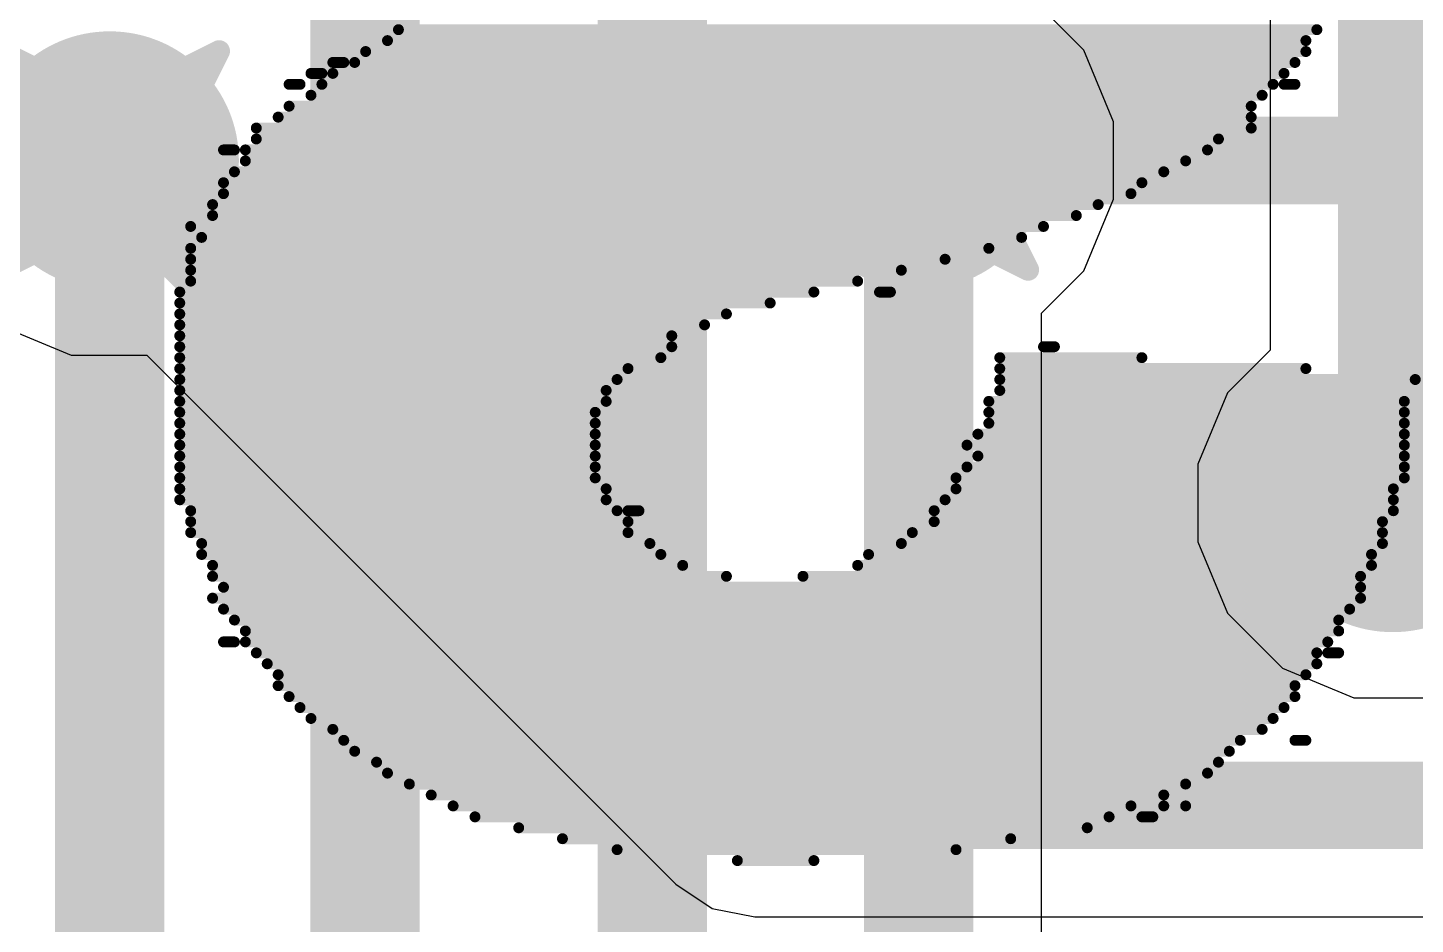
# Model space of a CAD drawing. Header units: inches. Extents: x -5 to 247, y -53 to 67.
# Drawn here: x 19.19 to 22.413, y -18.945 to -16.862 of the extents above; entities that cross this region are included whole.
import ezdxf

# ---------------------------------------------------------------- set-up
doc = ezdxf.new("R2010")
doc.units = ezdxf.units.IN
for name, color, linetype in [('Bottom Layer', 5, 'Continuous'), ('Bottom Overlay', 54, 'Continuous'), ('Drill Drawing', 1, 'Continuous'), ('Top Layer', 1, 'Continuous'), ('Via Holes', 16, 'Continuous')]:
    doc.layers.add(name, color=color, linetype=linetype)

msp = doc.modelspace()

# ---------------------------------------------------------------- hatches: boundary and pattern name
at = {"layer": 'Bottom Layer'}
h = msp.add_hatch(color=5, dxfattribs=at)
edge = h.paths.add_edge_path()
edge.add_arc((19.3802, -17.1707), 0.3, 0, 360)
h = msp.add_hatch(color=5, dxfattribs=at)
edge = h.paths.add_edge_path()
edge.add_arc((21.2598, -17.1707), 0.3, 0, 360)
h = msp.add_hatch(color=5, dxfattribs=at)
edge = h.paths.add_edge_path()
edge.add_arc((22.3607, -17.9665), 0.3, 0, 360)
at = {"layer": 'Top Layer'}
h = msp.add_hatch(color=1, dxfattribs=at)
edge = h.paths.add_edge_path()
edge.add_arc((19.3802, -17.1707), 0.3, 0, 360)
h = msp.add_hatch(color=1, dxfattribs=at)
edge = h.paths.add_edge_path()
edge.add_arc((21.2598, -17.1707), 0.3, 0, 360)
h = msp.add_hatch(color=1, dxfattribs=at)
edge = h.paths.add_edge_path()
edge.add_arc((22.3607, -17.9665), 0.3, 0, 360)
at = {"layer": 'Via Holes'}
h = msp.add_hatch(color=7, dxfattribs=at)
edge = h.paths.add_edge_path()
edge.add_arc((19.3802, -17.1707), 0.15, 0, 360)
h = msp.add_hatch(color=7, dxfattribs=at)
edge = h.paths.add_edge_path()
edge.add_arc((21.2598, -17.1707), 0.15, 0, 360)
h = msp.add_hatch(color=7, dxfattribs=at)
edge = h.paths.add_edge_path()
edge.add_arc((22.3607, -17.9665), 0.15, 0, 360)

# ---------------------------------------------------------------- linework, layer by layer
at = {"layer": 'Bottom Layer'}
for p, q in [((19.1239, -17.5542), (19.2902, -17.6231)), ((19.2902, -17.6231), (19.4664, -17.6231)), ((19.4664, -17.6231), (20.6954, -18.8521)), ((20.6954, -18.8521), (20.7794, -18.9083)), ((20.7794, -18.9083), (20.8785, -18.928)), ((20.8785, -18.928), (27.3733, -18.928))]:
    msp.add_line(p, q, dxfattribs=at)
at = {"layer": 'Bottom Layer', "const_width": 0.2032}
for points in [[(19.3802, -17.1707), (20.8785, -18.669)], [(21.2598, -17.1707), (26.9503, -17.1707)], [(22.3607, -17.9665), (22.3774, -17.9832)], [(22.3774, -17.9832), (27.0817, -17.9832)], [(20.8785, -18.669), (27.3733, -18.669)]]:
    msp.add_lwpolyline(points, dxfattribs=at)
at = {"layer": 'Bottom Layer', "const_width": 0.1016}
for points in [[(19.3294, -17.1707, 1), (19.431, -17.1707, 1)], [(21.209, -17.1707, 1), (21.3106, -17.1707, 1)], [(22.3099, -17.9665, 1), (22.4115, -17.9665, 1)], [(22.3266, -17.9832, 1), (22.4282, -17.9832, 1)], [(22.3266, -17.9832, 1), (22.4282, -17.9832, 1)], [(20.8277, -18.669, 1), (20.9293, -18.669, 1)], [(20.8277, -18.669, 1), (20.9293, -18.669, 1)]]:
    msp.add_lwpolyline(points, format="xyb", close=True, dxfattribs=at)
at = {"layer": 'Bottom Overlay', "const_width": 0.0254}
for points in [[(20.0509, -16.8668), (22.1845, -16.8668)], [(20.0255, -16.8922), (22.1591, -16.8922)], [(19.9747, -16.9176), (22.1591, -16.9176)], [(19.8985, -16.943), (19.9239, -16.943)], [(19.9493, -16.943), (22.1337, -16.943)], [(19.7969, -16.9938), (19.8223, -16.9938)], [(19.8477, -16.9684), (19.8731, -16.9684)], [(19.8731, -16.9938), (22.0829, -16.9938)], [(19.8985, -16.9684), (22.1083, -16.9684)], [(22.1083, -16.9938), (22.1337, -16.9938)], [(19.8477, -17.0192), (22.0575, -17.0192)], [(19.7969, -17.0446), (22.0321, -17.0446)], [(19.7207, -17.0954), (22.0321, -17.0954)], [(19.7715, -17.07), (22.0321, -17.07)], [(19.7207, -17.1208), (21.9559, -17.1208)], [(19.6445, -17.1462), (19.6699, -17.1462)], [(19.6953, -17.1462), (21.9305, -17.1462)], [(19.6953, -17.1716), (21.8797, -17.1716)], [(19.6445, -17.2224), (21.7781, -17.2224)], [(19.6699, -17.197), (21.8289, -17.197)], [(19.6445, -17.2478), (21.7527, -17.2478)], [(19.6191, -17.2732), (21.6765, -17.2732)], [(19.6191, -17.2986), (21.6257, -17.2986)], [(19.5683, -17.324), (21.5495, -17.324)], [(19.5937, -17.3494), (21.4987, -17.3494)], [(19.5683, -17.3748), (21.4225, -17.3748)], [(19.5683, -17.4002), (21.3209, -17.4002)], [(19.5683, -17.4256), (21.2193, -17.4256)], [(19.5683, -17.451), (21.1177, -17.451)], [(19.5429, -17.4764), (21.0161, -17.4764)], [(21.1685, -17.4764), (21.1939, -17.4764)], [(19.5429, -17.5018), (20.9145, -17.5018)], [(19.5429, -17.5272), (20.8129, -17.5272)], [(19.5429, -17.5526), (20.7621, -17.5526)], [(19.5429, -17.578), (20.6859, -17.578)], [(19.5429, -17.6034), (20.6859, -17.6034)], [(21.5495, -17.6034), (21.5749, -17.6034)], [(19.5429, -17.6288), (20.6605, -17.6288)], [(21.4479, -17.6288), (21.7781, -17.6288)], [(19.5429, -17.6542), (20.5843, -17.6542)], [(21.4479, -17.6542), (22.1591, -17.6542)], [(19.5429, -17.6796), (20.5589, -17.6796)], [(19.5429, -17.705), (20.5335, -17.705)], [(21.4479, -17.6796), (22.4131, -17.6796)], [(21.4479, -17.705), (22.4385, -17.705)], [(19.5429, -17.7304), (20.5335, -17.7304)], [(21.4225, -17.7304), (22.3877, -17.7304)], [(19.5429, -17.7558), (20.5081, -17.7558)], [(21.4225, -17.7558), (22.3877, -17.7558)], [(19.5429, -17.7812), (20.5081, -17.7812)], [(21.4225, -17.7812), (22.3877, -17.7812)], [(19.5429, -17.8066), (20.5081, -17.8066)], [(19.5429, -17.832), (20.5081, -17.832)], [(21.3717, -17.832), (22.3877, -17.832)], [(21.3971, -17.8066), (22.3877, -17.8066)], [(19.5429, -17.8574), (20.5081, -17.8574)], [(21.3971, -17.8574), (22.3877, -17.8574)], [(19.5429, -17.8828), (20.5081, -17.8828)], [(21.3717, -17.8828), (22.3877, -17.8828)], [(19.5429, -17.9082), (20.5081, -17.9082)], [(19.5429, -17.9336), (20.5335, -17.9336)], [(21.3463, -17.9082), (22.3877, -17.9082)], [(21.3463, -17.9336), (22.3623, -17.9336)], [(19.5429, -17.959), (20.5335, -17.959)], [(21.3209, -17.959), (22.3623, -17.959)], [(19.5683, -17.9844), (20.5589, -17.9844)], [(20.5843, -17.9844), (20.6097, -17.9844)], [(21.2955, -17.9844), (22.3623, -17.9844)], [(19.5683, -18.0098), (20.5843, -18.0098)], [(21.2955, -18.0098), (22.3369, -18.0098)], [(19.5683, -18.0352), (20.5843, -18.0352)], [(19.5937, -18.0606), (20.6351, -18.0606)], [(21.2193, -18.0606), (22.3369, -18.0606)], [(21.2447, -18.0352), (22.3369, -18.0352)], [(19.5937, -18.086), (20.6605, -18.086)], [(21.1431, -18.086), (22.3115, -18.086)], [(19.6191, -18.1114), (20.7113, -18.1114)], [(21.1177, -18.1114), (22.3115, -18.1114)], [(19.6191, -18.1368), (20.8129, -18.1368)], [(20.9907, -18.1368), (22.2861, -18.1368)], [(19.6191, -18.1876), (22.2861, -18.1876)], [(19.6445, -18.1622), (22.2861, -18.1622)], [(19.6445, -18.213), (22.2607, -18.213)], [(19.6699, -18.2384), (22.2353, -18.2384)], [(19.6445, -18.2892), (19.6699, -18.2892)], [(19.6953, -18.2638), (22.2353, -18.2638)], [(19.6953, -18.2892), (22.2099, -18.2892)], [(19.7207, -18.3146), (22.1845, -18.3146)], [(22.2099, -18.3146), (22.2353, -18.3146)], [(19.7461, -18.34), (22.1845, -18.34)], [(19.7715, -18.3654), (22.1591, -18.3654)], [(19.7715, -18.3908), (22.1337, -18.3908)], [(19.7969, -18.4162), (22.1337, -18.4162)], [(19.8223, -18.4416), (22.1083, -18.4416)], [(19.8477, -18.467), (22.0829, -18.467)], [(19.8985, -18.4924), (22.0575, -18.4924)], [(19.9239, -18.5178), (22.0067, -18.5178)], [(19.9493, -18.5432), (21.9813, -18.5432)], [(22.1337, -18.5178), (22.1591, -18.5178)], [(20.0001, -18.5686), (21.9559, -18.5686)], [(20.0255, -18.594), (21.9305, -18.594)], [(20.0763, -18.6194), (21.8797, -18.6194)], [(20.1271, -18.6448), (21.8289, -18.6448)], [(20.1779, -18.6702), (21.7527, -18.6702)], [(21.8289, -18.6702), (21.8797, -18.6702)], [(20.2287, -18.6956), (21.7019, -18.6956)], [(21.7781, -18.6956), (21.8035, -18.6956)], [(20.3303, -18.721), (21.6511, -18.721)], [(20.4319, -18.7464), (21.4733, -18.7464)], [(20.5589, -18.7718), (21.3463, -18.7718)], [(20.8383, -18.7972), (21.0161, -18.7972)]]:
    msp.add_lwpolyline(points, dxfattribs=at)
at = {"layer": 'Bottom Overlay', "const_width": 0.0127}
for points in [[(20.0445, -16.8668, 1), (20.0572, -16.8668, 1)], [(22.1781, -16.8668, 1), (22.1908, -16.8668, 1)], [(20.0191, -16.8922, 1), (20.0318, -16.8922, 1)], [(22.1527, -16.8922, 1), (22.1654, -16.8922, 1)], [(19.9683, -16.9176, 1), (19.981, -16.9176, 1)], [(22.1527, -16.9176, 1), (22.1654, -16.9176, 1)], [(19.8921, -16.943, 1), (19.9048, -16.943, 1)], [(19.9175, -16.943, 1), (19.9302, -16.943, 1)], [(19.9429, -16.943, 1), (19.9556, -16.943, 1)], [(22.1273, -16.943, 1), (22.14, -16.943, 1)], [(19.7905, -16.9938, 1), (19.8032, -16.9938, 1)], [(19.8159, -16.9938, 1), (19.8286, -16.9938, 1)], [(19.8413, -16.9684, 1), (19.854, -16.9684, 1)], [(19.8667, -16.9684, 1), (19.8794, -16.9684, 1)], [(19.8667, -16.9938, 1), (19.8794, -16.9938, 1)], [(19.8921, -16.9684, 1), (19.9048, -16.9684, 1)], [(22.0765, -16.9938, 1), (22.0892, -16.9938, 1)], [(22.1019, -16.9684, 1), (22.1146, -16.9684, 1)], [(22.1019, -16.9938, 1), (22.1146, -16.9938, 1)], [(22.1273, -16.9938, 1), (22.14, -16.9938, 1)], [(19.8413, -17.0192, 1), (19.854, -17.0192, 1)], [(22.0511, -17.0192, 1), (22.0638, -17.0192, 1)], [(19.7905, -17.0446, 1), (19.8032, -17.0446, 1)], [(22.0257, -17.0446, 1), (22.0384, -17.0446, 1)], [(19.7143, -17.0954, 1), (19.727, -17.0954, 1)], [(19.7651, -17.07, 1), (19.7778, -17.07, 1)], [(22.0257, -17.07, 1), (22.0384, -17.07, 1)], [(22.0257, -17.0954, 1), (22.0384, -17.0954, 1)], [(19.7143, -17.1208, 1), (19.727, -17.1208, 1)], [(21.9495, -17.1208, 1), (21.9622, -17.1208, 1)], [(19.6381, -17.1462, 1), (19.6508, -17.1462, 1)], [(19.6635, -17.1462, 1), (19.6762, -17.1462, 1)], [(19.6889, -17.1462, 1), (19.7016, -17.1462, 1)], [(21.9241, -17.1462, 1), (21.9368, -17.1462, 1)], [(19.6889, -17.1716, 1), (19.7016, -17.1716, 1)], [(21.8733, -17.1716, 1), (21.886, -17.1716, 1)], [(19.6381, -17.2224, 1), (19.6508, -17.2224, 1)], [(19.6635, -17.197, 1), (19.6762, -17.197, 1)], [(21.7717, -17.2224, 1), (21.7844, -17.2224, 1)], [(21.8225, -17.197, 1), (21.8352, -17.197, 1)], [(19.6381, -17.2478, 1), (19.6508, -17.2478, 1)], [(21.7463, -17.2478, 1), (21.759, -17.2478, 1)], [(19.6127, -17.2732, 1), (19.6254, -17.2732, 1)], [(21.6701, -17.2732, 1), (21.6828, -17.2732, 1)], [(19.6127, -17.2986, 1), (19.6254, -17.2986, 1)], [(21.6193, -17.2986, 1), (21.632, -17.2986, 1)], [(19.5619, -17.324, 1), (19.5746, -17.324, 1)], [(19.5873, -17.3494, 1), (19.6, -17.3494, 1)], [(21.4923, -17.3494, 1), (21.505, -17.3494, 1)], [(21.5431, -17.324, 1), (21.5558, -17.324, 1)], [(19.5619, -17.3748, 1), (19.5746, -17.3748, 1)], [(21.4161, -17.3748, 1), (21.4288, -17.3748, 1)], [(19.5619, -17.4002, 1), (19.5746, -17.4002, 1)], [(21.3145, -17.4002, 1), (21.3272, -17.4002, 1)], [(19.5619, -17.4256, 1), (19.5746, -17.4256, 1)], [(19.5619, -17.451, 1), (19.5746, -17.451, 1)], [(21.1113, -17.451, 1), (21.124, -17.451, 1)], [(21.2129, -17.4256, 1), (21.2256, -17.4256, 1)], [(19.5365, -17.4764, 1), (19.5492, -17.4764, 1)], [(21.0097, -17.4764, 1), (21.0224, -17.4764, 1)], [(21.1621, -17.4764, 1), (21.1748, -17.4764, 1)], [(21.1875, -17.4764, 1), (21.2002, -17.4764, 1)], [(19.5365, -17.5018, 1), (19.5492, -17.5018, 1)], [(20.9081, -17.5018, 1), (20.9208, -17.5018, 1)], [(19.5365, -17.5272, 1), (19.5492, -17.5272, 1)], [(20.8065, -17.5272, 1), (20.8192, -17.5272, 1)], [(19.5365, -17.5526, 1), (19.5492, -17.5526, 1)], [(19.5365, -17.578, 1), (19.5492, -17.578, 1)], [(20.6795, -17.578, 1), (20.6922, -17.578, 1)], [(20.7557, -17.5526, 1), (20.7684, -17.5526, 1)], [(19.5365, -17.6034, 1), (19.5492, -17.6034, 1)], [(20.6795, -17.6034, 1), (20.6922, -17.6034, 1)], [(21.5431, -17.6034, 1), (21.5558, -17.6034, 1)], [(21.5685, -17.6034, 1), (21.5812, -17.6034, 1)], [(19.5365, -17.6288, 1), (19.5492, -17.6288, 1)], [(20.6541, -17.6288, 1), (20.6668, -17.6288, 1)], [(21.4415, -17.6288, 1), (21.4542, -17.6288, 1)], [(21.7717, -17.6288, 1), (21.7844, -17.6288, 1)], [(19.5365, -17.6542, 1), (19.5492, -17.6542, 1)], [(20.5779, -17.6542, 1), (20.5906, -17.6542, 1)], [(21.4415, -17.6542, 1), (21.4542, -17.6542, 1)], [(22.1527, -17.6542, 1), (22.1654, -17.6542, 1)], [(19.5365, -17.6796, 1), (19.5492, -17.6796, 1)], [(19.5365, -17.705, 1), (19.5492, -17.705, 1)], [(20.5271, -17.705, 1), (20.5398, -17.705, 1)], [(20.5525, -17.6796, 1), (20.5652, -17.6796, 1)], [(21.4415, -17.6796, 1), (21.4542, -17.6796, 1)], [(21.4415, -17.705, 1), (21.4542, -17.705, 1)], [(22.4067, -17.6796, 1), (22.4194, -17.6796, 1)], [(19.5365, -17.7304, 1), (19.5492, -17.7304, 1)], [(20.5271, -17.7304, 1), (20.5398, -17.7304, 1)], [(21.4161, -17.7304, 1), (21.4288, -17.7304, 1)], [(22.3813, -17.7304, 1), (22.394, -17.7304, 1)], [(19.5365, -17.7558, 1), (19.5492, -17.7558, 1)], [(20.5017, -17.7558, 1), (20.5144, -17.7558, 1)], [(21.4161, -17.7558, 1), (21.4288, -17.7558, 1)], [(22.3813, -17.7558, 1), (22.394, -17.7558, 1)], [(19.5365, -17.7812, 1), (19.5492, -17.7812, 1)], [(20.5017, -17.7812, 1), (20.5144, -17.7812, 1)], [(21.4161, -17.7812, 1), (21.4288, -17.7812, 1)], [(22.3813, -17.7812, 1), (22.394, -17.7812, 1)], [(19.5365, -17.8066, 1), (19.5492, -17.8066, 1)], [(19.5365, -17.832, 1), (19.5492, -17.832, 1)], [(20.5017, -17.8066, 1), (20.5144, -17.8066, 1)], [(20.5017, -17.832, 1), (20.5144, -17.832, 1)], [(21.3653, -17.832, 1), (21.378, -17.832, 1)], [(21.3907, -17.8066, 1), (21.4034, -17.8066, 1)], [(22.3813, -17.8066, 1), (22.394, -17.8066, 1)], [(22.3813, -17.832, 1), (22.394, -17.832, 1)], [(19.5365, -17.8574, 1), (19.5492, -17.8574, 1)], [(20.5017, -17.8574, 1), (20.5144, -17.8574, 1)], [(21.3907, -17.8574, 1), (21.4034, -17.8574, 1)], [(22.3813, -17.8574, 1), (22.394, -17.8574, 1)], [(19.5365, -17.8828, 1), (19.5492, -17.8828, 1)], [(20.5017, -17.8828, 1), (20.5144, -17.8828, 1)], [(21.3653, -17.8828, 1), (21.378, -17.8828, 1)], [(22.3813, -17.8828, 1), (22.394, -17.8828, 1)], [(19.5365, -17.9082, 1), (19.5492, -17.9082, 1)], [(19.5365, -17.9336, 1), (19.5492, -17.9336, 1)], [(20.5017, -17.9082, 1), (20.5144, -17.9082, 1)], [(20.5271, -17.9336, 1), (20.5398, -17.9336, 1)], [(21.3399, -17.9082, 1), (21.3526, -17.9082, 1)], [(21.3399, -17.9336, 1), (21.3526, -17.9336, 1)], [(22.3559, -17.9336, 1), (22.3686, -17.9336, 1)], [(22.3813, -17.9082, 1), (22.394, -17.9082, 1)], [(19.5365, -17.959, 1), (19.5492, -17.959, 1)], [(20.5271, -17.959, 1), (20.5398, -17.959, 1)], [(21.3145, -17.959, 1), (21.3272, -17.959, 1)], [(22.3559, -17.959, 1), (22.3686, -17.959, 1)], [(19.5619, -17.9844, 1), (19.5746, -17.9844, 1)], [(20.5525, -17.9844, 1), (20.5652, -17.9844, 1)], [(20.5779, -17.9844, 1), (20.5906, -17.9844, 1)], [(20.6033, -17.9844, 1), (20.616, -17.9844, 1)], [(21.2891, -17.9844, 1), (21.3018, -17.9844, 1)], [(22.3559, -17.9844, 1), (22.3686, -17.9844, 1)], [(19.5619, -18.0098, 1), (19.5746, -18.0098, 1)], [(20.5779, -18.0098, 1), (20.5906, -18.0098, 1)], [(21.2891, -18.0098, 1), (21.3018, -18.0098, 1)], [(22.3305, -18.0098, 1), (22.3432, -18.0098, 1)], [(19.5619, -18.0352, 1), (19.5746, -18.0352, 1)], [(19.5873, -18.0606, 1), (19.6, -18.0606, 1)], [(20.5779, -18.0352, 1), (20.5906, -18.0352, 1)], [(20.6287, -18.0606, 1), (20.6414, -18.0606, 1)], [(21.2129, -18.0606, 1), (21.2256, -18.0606, 1)], [(21.2383, -18.0352, 1), (21.251, -18.0352, 1)], [(22.3305, -18.0352, 1), (22.3432, -18.0352, 1)], [(22.3305, -18.0606, 1), (22.3432, -18.0606, 1)], [(19.5873, -18.086, 1), (19.6, -18.086, 1)], [(20.6541, -18.086, 1), (20.6668, -18.086, 1)], [(21.1367, -18.086, 1), (21.1494, -18.086, 1)], [(22.3051, -18.086, 1), (22.3178, -18.086, 1)], [(19.6127, -18.1114, 1), (19.6254, -18.1114, 1)], [(20.7049, -18.1114, 1), (20.7176, -18.1114, 1)], [(21.1113, -18.1114, 1), (21.124, -18.1114, 1)], [(22.3051, -18.1114, 1), (22.3178, -18.1114, 1)], [(19.6127, -18.1368, 1), (19.6254, -18.1368, 1)], [(20.8065, -18.1368, 1), (20.8192, -18.1368, 1)], [(20.9843, -18.1368, 1), (20.997, -18.1368, 1)], [(22.2797, -18.1368, 1), (22.2924, -18.1368, 1)], [(19.6127, -18.1876, 1), (19.6254, -18.1876, 1)], [(19.6381, -18.1622, 1), (19.6508, -18.1622, 1)], [(22.2797, -18.1622, 1), (22.2924, -18.1622, 1)], [(22.2797, -18.1876, 1), (22.2924, -18.1876, 1)], [(19.6381, -18.213, 1), (19.6508, -18.213, 1)], [(22.2543, -18.213, 1), (22.267, -18.213, 1)], [(19.6635, -18.2384, 1), (19.6762, -18.2384, 1)], [(22.2289, -18.2384, 1), (22.2416, -18.2384, 1)], [(19.6381, -18.2892, 1), (19.6508, -18.2892, 1)], [(19.6635, -18.2892, 1), (19.6762, -18.2892, 1)], [(19.6889, -18.2638, 1), (19.7016, -18.2638, 1)], [(19.6889, -18.2892, 1), (19.7016, -18.2892, 1)], [(22.2035, -18.2892, 1), (22.2162, -18.2892, 1)], [(22.2289, -18.2638, 1), (22.2416, -18.2638, 1)], [(19.7143, -18.3146, 1), (19.727, -18.3146, 1)], [(22.1781, -18.3146, 1), (22.1908, -18.3146, 1)], [(22.2035, -18.3146, 1), (22.2162, -18.3146, 1)], [(22.2289, -18.3146, 1), (22.2416, -18.3146, 1)], [(19.7397, -18.34, 1), (19.7524, -18.34, 1)], [(22.1781, -18.34, 1), (22.1908, -18.34, 1)], [(19.7651, -18.3654, 1), (19.7778, -18.3654, 1)], [(22.1527, -18.3654, 1), (22.1654, -18.3654, 1)], [(19.7651, -18.3908, 1), (19.7778, -18.3908, 1)], [(19.7905, -18.4162, 1), (19.8032, -18.4162, 1)], [(22.1273, -18.3908, 1), (22.14, -18.3908, 1)], [(22.1273, -18.4162, 1), (22.14, -18.4162, 1)], [(19.8159, -18.4416, 1), (19.8286, -18.4416, 1)], [(22.1019, -18.4416, 1), (22.1146, -18.4416, 1)], [(19.8413, -18.467, 1), (19.854, -18.467, 1)], [(22.0765, -18.467, 1), (22.0892, -18.467, 1)], [(19.8921, -18.4924, 1), (19.9048, -18.4924, 1)], [(22.0511, -18.4924, 1), (22.0638, -18.4924, 1)], [(19.9175, -18.5178, 1), (19.9302, -18.5178, 1)], [(19.9429, -18.5432, 1), (19.9556, -18.5432, 1)], [(21.9749, -18.5432, 1), (21.9876, -18.5432, 1)], [(22.0003, -18.5178, 1), (22.013, -18.5178, 1)], [(22.1273, -18.5178, 1), (22.14, -18.5178, 1)], [(22.1527, -18.5178, 1), (22.1654, -18.5178, 1)], [(19.9937, -18.5686, 1), (20.0064, -18.5686, 1)], [(21.9495, -18.5686, 1), (21.9622, -18.5686, 1)], [(20.0191, -18.594, 1), (20.0318, -18.594, 1)], [(21.9241, -18.594, 1), (21.9368, -18.594, 1)], [(20.0699, -18.6194, 1), (20.0826, -18.6194, 1)], [(21.8733, -18.6194, 1), (21.886, -18.6194, 1)], [(20.1207, -18.6448, 1), (20.1334, -18.6448, 1)], [(20.1715, -18.6702, 1), (20.1842, -18.6702, 1)], [(21.7463, -18.6702, 1), (21.759, -18.6702, 1)], [(21.8225, -18.6448, 1), (21.8352, -18.6448, 1)], [(21.8225, -18.6702, 1), (21.8352, -18.6702, 1)], [(21.8733, -18.6702, 1), (21.886, -18.6702, 1)], [(20.2223, -18.6956, 1), (20.235, -18.6956, 1)], [(21.6955, -18.6956, 1), (21.7082, -18.6956, 1)], [(21.7717, -18.6956, 1), (21.7844, -18.6956, 1)], [(21.7971, -18.6956, 1), (21.8098, -18.6956, 1)], [(20.3239, -18.721, 1), (20.3366, -18.721, 1)], [(21.6447, -18.721, 1), (21.6574, -18.721, 1)], [(20.4255, -18.7464, 1), (20.4382, -18.7464, 1)], [(20.5525, -18.7718, 1), (20.5652, -18.7718, 1)], [(21.3399, -18.7718, 1), (21.3526, -18.7718, 1)], [(21.4669, -18.7464, 1), (21.4796, -18.7464, 1)], [(20.8319, -18.7972, 1), (20.8446, -18.7972, 1)], [(21.0097, -18.7972, 1), (21.0224, -18.7972, 1)]]:
    msp.add_lwpolyline(points, format="xyb", close=True, dxfattribs=at)
at = {"layer": 'Drill Drawing', "const_width": 0.0508}
for points in [[(19.1262, -16.9167), (19.3802, -17.0437)], [(19.1262, -16.9167), (19.2532, -17.1707)], [(19.3802, -17.0437), (19.6342, -16.9167)], [(19.5072, -17.1707), (19.6342, -16.9167)], [(21.0058, -16.9167), (21.2598, -17.0437)], [(21.0058, -16.9167), (21.1328, -17.1707)], [(21.2598, -17.0437), (21.5138, -16.9167)], [(21.3868, -17.1707), (21.5138, -16.9167)], [(19.1262, -17.4247), (19.2532, -17.1707)], [(19.5072, -17.1707), (19.6342, -17.4247)], [(21.0058, -17.4247), (21.1328, -17.1707)], [(21.3868, -17.1707), (21.5138, -17.4247)], [(19.1262, -17.4247), (19.3802, -17.2977)], [(19.3802, -17.2977), (19.6342, -17.4247)], [(21.0058, -17.4247), (21.2598, -17.2977)], [(21.2598, -17.2977), (21.5138, -17.4247)], [(22.1067, -17.7125), (22.3607, -17.8395)], [(22.1067, -17.7125), (22.2337, -17.9665)], [(22.3607, -17.8395), (22.6147, -17.7125)], [(22.1067, -18.2205), (22.2337, -17.9665)], [(22.1067, -18.2205), (22.3607, -18.0935)], [(22.3607, -18.0935), (22.6147, -18.2205)]]:
    msp.add_lwpolyline(points, dxfattribs=at)
at = {"layer": 'Drill Drawing', "const_width": 0.0254}
for points in [[(19.6215, -16.9167, 1), (19.6469, -16.9167, 1)], [(19.6215, -16.9167, 1), (19.6469, -16.9167, 1)], [(20.9931, -16.9167, 1), (21.0185, -16.9167, 1)], [(20.9931, -16.9167, 1), (21.0185, -16.9167, 1)], [(21.5011, -16.9167, 1), (21.5265, -16.9167, 1)], [(21.5011, -16.9167, 1), (21.5265, -16.9167, 1)], [(19.3675, -17.0437, 1), (19.3929, -17.0437, 1)], [(19.3675, -17.0437, 1), (19.3929, -17.0437, 1)], [(21.2471, -17.0437, 1), (21.2725, -17.0437, 1)], [(21.2471, -17.0437, 1), (21.2725, -17.0437, 1)], [(19.2405, -17.1707, 1), (19.2659, -17.1707, 1)], [(19.2405, -17.1707, 1), (19.2659, -17.1707, 1)], [(19.4945, -17.1707, 1), (19.5199, -17.1707, 1)], [(19.4945, -17.1707, 1), (19.5199, -17.1707, 1)], [(21.1201, -17.1707, 1), (21.1455, -17.1707, 1)], [(21.1201, -17.1707, 1), (21.1455, -17.1707, 1)], [(21.3741, -17.1707, 1), (21.3995, -17.1707, 1)], [(21.3741, -17.1707, 1), (21.3995, -17.1707, 1)], [(19.3675, -17.2977, 1), (19.3929, -17.2977, 1)], [(19.3675, -17.2977, 1), (19.3929, -17.2977, 1)], [(21.2471, -17.2977, 1), (21.2725, -17.2977, 1)], [(21.2471, -17.2977, 1), (21.2725, -17.2977, 1)], [(19.6215, -17.4247, 1), (19.6469, -17.4247, 1)], [(19.6215, -17.4247, 1), (19.6469, -17.4247, 1)], [(20.9931, -17.4247, 1), (21.0185, -17.4247, 1)], [(20.9931, -17.4247, 1), (21.0185, -17.4247, 1)], [(21.5011, -17.4247, 1), (21.5265, -17.4247, 1)], [(21.5011, -17.4247, 1), (21.5265, -17.4247, 1)], [(22.094, -17.7125, 1), (22.1194, -17.7125, 1)], [(22.094, -17.7125, 1), (22.1194, -17.7125, 1)], [(22.348, -17.8395, 1), (22.3734, -17.8395, 1)], [(22.348, -17.8395, 1), (22.3734, -17.8395, 1)], [(22.221, -17.9665, 1), (22.2464, -17.9665, 1)], [(22.221, -17.9665, 1), (22.2464, -17.9665, 1)], [(22.348, -18.0935, 1), (22.3734, -18.0935, 1)], [(22.348, -18.0935, 1), (22.3734, -18.0935, 1)], [(22.094, -18.2205, 1), (22.1194, -18.2205, 1)], [(22.094, -18.2205, 1), (22.1194, -18.2205, 1)]]:
    msp.add_lwpolyline(points, format="xyb", close=True, dxfattribs=at)
at = {"layer": 'Top Layer'}
for p, q in [((22.0758, -11.5084), (22.0758, -17.6116)), ((21.6433, -16.9145), (21.5161, -16.7872)), ((21.7122, -17.0807), (21.6433, -16.9145)), ((21.7122, -17.2607), (21.7122, -17.0807)), ((21.6433, -17.427), (21.7122, -17.2607)), ((21.5447, -17.5256), (21.6433, -17.427)), ((21.5447, -24.5789), (21.5447, -17.5256)), ((22.0758, -17.6116), (21.9772, -17.7102)), ((21.9772, -17.7102), (21.9083, -17.8765)), ((21.9083, -17.8765), (21.9083, -18.0565)), ((21.9083, -18.0565), (21.9772, -18.2227)), ((21.9772, -18.2227), (22.1044, -18.35)), ((22.1044, -18.35), (22.2707, -18.4189)), ((22.2707, -18.4189), (22.4507, -18.4189))]:
    msp.add_line(p, q, dxfattribs=at)
at = {"layer": 'Top Layer', "const_width": 0.254}
for points in [[(22.3607, -17.9665), (22.3607, -10.606)], [(20.6407, -24.1637), (20.6407, -15.726)], [(19.9731, -23.8022), (19.9731, -16.4264)], [(19.3802, -23.2986), (19.3802, -17.1707)], [(21.2598, -24.5789), (21.2598, -17.1707)]]:
    msp.add_lwpolyline(points, dxfattribs=at)
at = {"layer": 'Top Layer', "const_width": 0.127}
for points in [[(19.3167, -17.1707, 1), (19.4437, -17.1707, 1)], [(21.1963, -17.1707, 1), (21.3233, -17.1707, 1)], [(22.2972, -17.9665, 1), (22.4242, -17.9665, 1)]]:
    msp.add_lwpolyline(points, format="xyb", close=True, dxfattribs=at)

doc.saveas('drawing.dxf')
